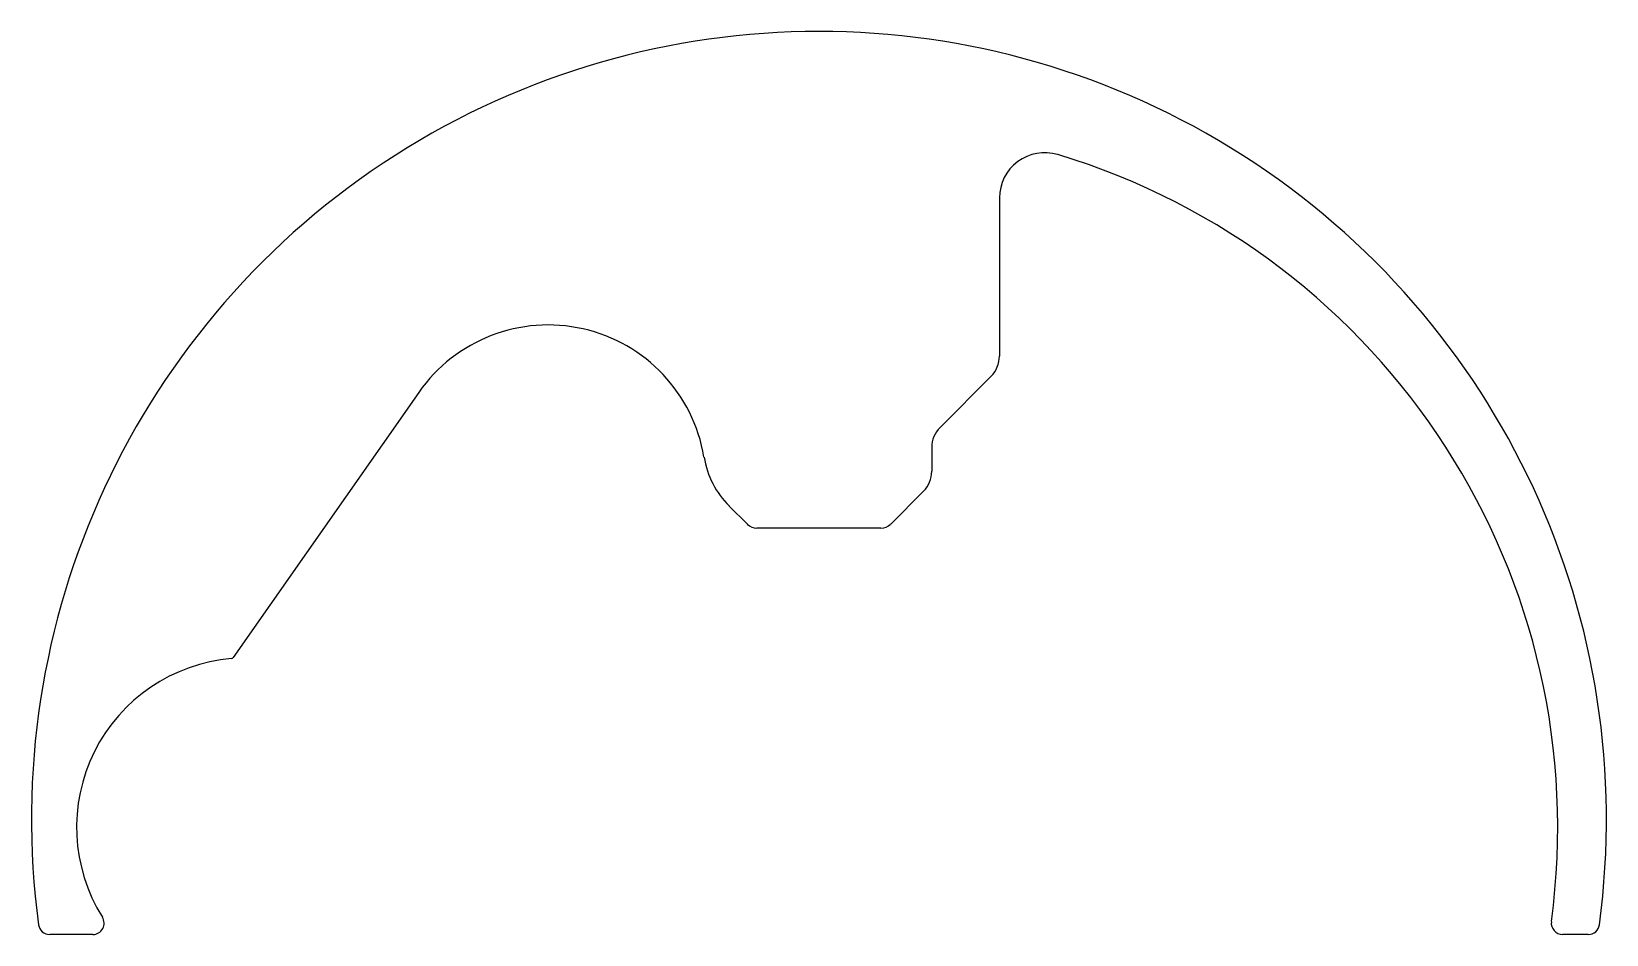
# Model space of a CAD drawing. Extents: x 1892 to 2031, y 1652 to 1732.
import ezdxf

# ---------------------------------------------------------------- set-up
doc = ezdxf.new("R2010")
doc.units = 0
doc.layers.get('0').update_dxf_attribs({"linetype": 'CONTINUOUS'})

msp = doc.modelspace()

# ---------------------------------------------------------------- linework, layer by layer
for p, q in [((1977.46, 1716.81), (1977.46, 1702.79)), ((1976.73, 1701.02), (1972.2, 1696.48)), ((1926, 1699.58), (1909.54, 1676.08)), ((1971.46, 1694.71), (1971.46, 1692.59)), ((1970.73, 1690.82), (1967.82, 1687.9)), ((1955.12, 1687.9), (1953.51, 1689.5)), ((1966.96, 1687.55), (1955.96, 1687.55)), ((1897.1, 1651.55), (1893.28, 1651.55)), ((2029.65, 1651.55), (2027.37, 1651.55))]:
    msp.add_line(p, q)
for centre, radius, start, end in [((1961.46, 1661.75), 69.8, 352.315, 187.685), ((1981.46, 1716.81), 4, 73.222, 180), ((1964.64, 1661), 62.3, 352.3326, 73.222), ((1937.46, 1691.55), 14, 9.4505, 145), ((1974.96, 1702.79), 2.5, 315, 360), ((1973.96, 1694.71), 2.5, 135, 180), ((1959.17, 1695.16), 8, 189.4505, 225.0526), ((1968.96, 1692.59), 2.5, 315, 0), ((1955.96, 1688.75), 1.2, 225.0526, 270), ((1966.96, 1688.76), 1.21, 270, 315), ((1910.66, 1661.05), 15, 94.8238, 212.0876), ((1909.38, 1676.2), 0.2, 274.8238, 325), ((1897.1, 1652.55), 1, 270, 32.0876), ((1893.28, 1652.55), 1, 187.685, 270), ((2027.37, 1652.55), 1, 172.3326, 270), ((2029.65, 1652.55), 1, 270, 352.315)]:
    msp.add_arc(centre, radius, start, end)

doc.saveas('drawing.dxf')
